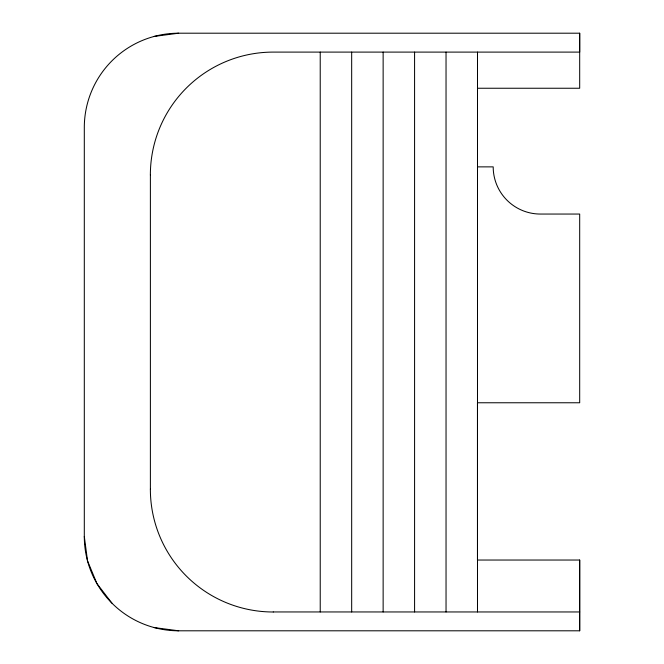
<?xml version="1.0" encoding="UTF-8"?>
<svg xmlns="http://www.w3.org/2000/svg" width="664" height="664" viewBox="0 0 664 664"><rect width="100%" height="100%" fill="white"/><g stroke="black" fill="none" stroke-linecap="round" stroke-linejoin="round"><path stroke-width="1" d="M150.388 489.086L150.388 174.972M477.491 611.951L477.499 52.099M154.247 627.588L178.666 630.8L579.689 630.8L579.689 560.034L477.466 560.034L477.466 402.766L579.689 402.766L579.689 214.049L540.371 214.049A47.177 47.177 0 0 1 493.194 166.871L477.466 166.871M154.247 36.412L178.666 33.2L579.689 33.2L579.697 52.107L273.261 52.099A122.807 122.807 0 0 0 150.363 174.981M477.466 88.246L579.689 88.246L579.689 33.2M273.253 611.951L579.689 611.959M111.942 603.161L96.952 583.623L87.523 560.864L84.303 536.446L84.303 127.554A94.354 94.354 0 0 1 178.666 33.2M579.689 560.034L579.689 630.8M446.034 52.099L446.042 611.951M414.577 52.099L414.585 611.951M383.136 52.099L383.136 611.951M351.671 52.099L351.679 611.951M320.222 52.099L320.231 611.951M178.666 630.8A94.354 94.354 0 0 1 84.303 536.446M273.261 611.992A122.798 122.798 0 0 1 150.363 489.086"/></g></svg>
